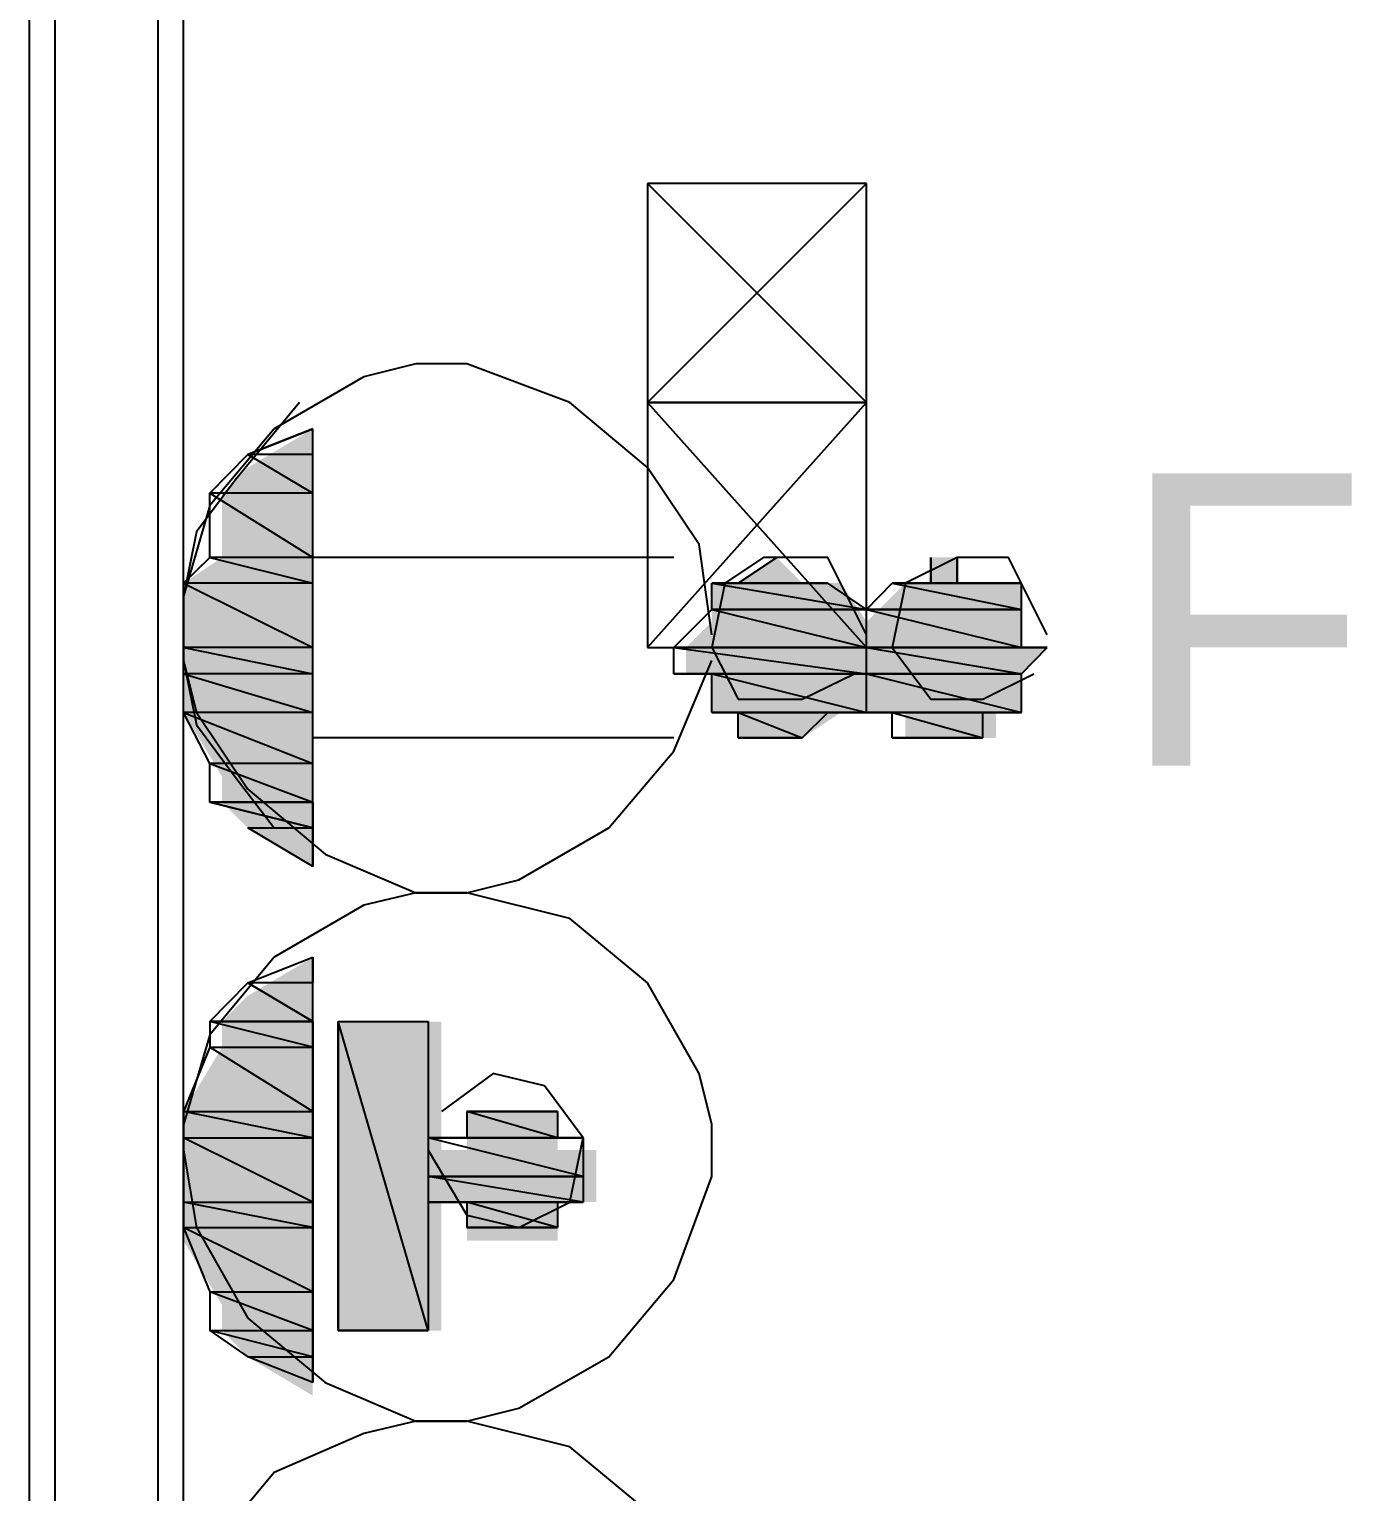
# Model space of a CAD drawing. Header units: millimetres. Extents: x 5 to 415, y 48 to 251.
# Drawn here: x 108.409 to 110.219, y 94.606 to 96.608 of the extents above; entities that cross this region are included whole.
import ezdxf

# ---------------------------------------------------------------- set-up
doc = ezdxf.new("R2010")
doc.units = ezdxf.units.MM
for name, color, linetype in [('H', 7, 'Continuous'), ('P', 7, 'Continuous'), ('T', 7, 'Continuous')]:
    doc.layers.add(name, color=color, linetype=linetype)

msp = doc.modelspace()

# ---------------------------------------------------------------- hatches: boundary and pattern name
at = {"layer": 'H', "linetype": 'Continuous'}
for points in [[(108.708, 96.008), (108.797, 96.061), (108.797, 96.008), (108.708, 96.008)], [(108.673, 95.973), (108.708, 96.008), (108.797, 96.008), (108.797, 95.973), (108.673, 95.973)], [(108.673, 95.885), (108.673, 95.973), (108.797, 95.973), (108.797, 95.885), (108.673, 95.885)], [(108.62, 95.85), (108.673, 95.885), (108.797, 95.885), (108.797, 95.85), (108.62, 95.85)], [(109.379, 95.85), (109.432, 95.885), (109.467, 95.85), (109.379, 95.85)], [(109.643, 95.85), (109.643, 95.885), (109.679, 95.885), (109.679, 95.85), (109.643, 95.85)], [(108.62, 95.762), (108.62, 95.85), (108.797, 95.85), (108.797, 95.762), (108.62, 95.762)], [(109.343, 95.797), (109.343, 95.85), (109.52, 95.85), (109.555, 95.797), (109.343, 95.797)], [(109.555, 95.797), (109.608, 95.85), (109.767, 95.85), (109.767, 95.797), (109.555, 95.797)], [(109.308, 95.762), (109.343, 95.797), (109.555, 95.797), (109.555, 95.762), (109.308, 95.762)], [(109.555, 95.762), (109.555, 95.797), (109.767, 95.797), (109.767, 95.762), (109.555, 95.762)], [(108.62, 95.726), (108.62, 95.762), (108.797, 95.762), (108.797, 95.726), (108.62, 95.726)], [(109.308, 95.726), (109.308, 95.762), (109.555, 95.762), (109.555, 95.726), (109.308, 95.726)], [(109.555, 95.726), (109.555, 95.762), (109.802, 95.762), (109.767, 95.726), (109.555, 95.726)], [(108.62, 95.673), (108.62, 95.726), (108.797, 95.726), (108.797, 95.673), (108.62, 95.673)], [(109.343, 95.673), (109.343, 95.726), (109.555, 95.726), (109.555, 95.673), (109.343, 95.673)], [(109.555, 95.673), (109.555, 95.726), (109.767, 95.726), (109.767, 95.673), (109.555, 95.673)], [(108.673, 95.585), (108.62, 95.673), (108.797, 95.673), (108.797, 95.585), (108.673, 95.585)], [(109.379, 95.638), (109.379, 95.673), (109.52, 95.673), (109.467, 95.638), (109.379, 95.638)], [(109.608, 95.638), (109.608, 95.673), (109.732, 95.673), (109.732, 95.638), (109.608, 95.638)], [(108.673, 95.55), (108.673, 95.585), (108.797, 95.585), (108.797, 95.55), (108.673, 95.55)], [(108.797, 95.462), (108.708, 95.515), (108.673, 95.55), (108.797, 95.515), (108.797, 95.462)], [(108.797, 95.515), (108.673, 95.55), (108.797, 95.55), (108.797, 95.515)], [(108.797, 95.25), (108.708, 95.285), (108.797, 95.338), (108.797, 95.25)], [(108.673, 95.25), (108.708, 95.285), (108.797, 95.25), (108.673, 95.25)], [(108.673, 95.215), (108.673, 95.25), (108.797, 95.25), (108.797, 95.215), (108.673, 95.215)], [(108.832, 94.827), (108.832, 95.25), (108.973, 95.25), (108.973, 94.827), (108.832, 94.827)], [(108.62, 95.127), (108.673, 95.215), (108.797, 95.215), (108.797, 95.127), (108.62, 95.127)], [(108.62, 95.074), (108.62, 95.127), (108.797, 95.127), (108.797, 95.074), (108.62, 95.074)], [(109.008, 95.074), (109.008, 95.127), (109.132, 95.127), (109.132, 95.074), (109.008, 95.074)], [(108.62, 95.003), (108.62, 95.074), (108.797, 95.074), (108.797, 95.003), (108.62, 95.003)], [(108.973, 95.038), (108.973, 95.074), (109.185, 95.074), (109.185, 95.038), (108.973, 95.038)], [(108.973, 95.003), (108.973, 95.038), (109.185, 95.038), (109.185, 95.003), (108.973, 95.003)], [(108.62, 94.95), (108.62, 95.003), (108.797, 95.003), (108.797, 94.95), (108.62, 94.95)], [(109.008, 94.95), (109.008, 95.003), (109.132, 95.003), (109.132, 94.95), (109.008, 94.95)], [(108.673, 94.862), (108.62, 94.95), (108.797, 94.95), (108.797, 94.862), (108.673, 94.862)], [(108.673, 94.827), (108.673, 94.862), (108.797, 94.862), (108.797, 94.827), (108.673, 94.827)], [(108.708, 94.791), (108.673, 94.827), (108.797, 94.827), (108.797, 94.791), (108.708, 94.791)], [(108.797, 94.738), (108.708, 94.791), (108.797, 94.791), (108.797, 94.738)]]:
    msp.add_hatch(color=256, dxfattribs=at).paths.add_polyline_path(points)

# ---------------------------------------------------------------- linework, layer by layer
at = {"layer": 'P'}
for points in [[(108.409, 97.878), (108.409, 86.325)], [(108.444, 97.878), (108.444, 86.325)], [(108.585, 97.878), (108.585, 86.325)], [(108.62, 86.325), (108.62, 97.878)], [(109.555, 96.397), (109.255, 96.397)], [(109.255, 96.397), (109.255, 96.097)], [(109.255, 96.097), (109.555, 96.397)], [(109.255, 96.397), (109.555, 96.097)], [(109.555, 96.097), (109.555, 96.397)], [(108.938, 96.15), (108.867, 96.132)], [(108.938, 96.15), (108.867, 96.132)], [(109.008, 96.15), (108.938, 96.15)], [(109.008, 96.15), (108.938, 96.15)], [(109.149, 96.097), (109.008, 96.15)], [(109.149, 96.097), (109.008, 96.15)], [(108.867, 96.132), (108.744, 96.061)], [(108.867, 96.132), (108.744, 96.061)], [(108.779, 96.097), (108.691, 95.991)], [(109.255, 96.008), (109.149, 96.097)], [(109.255, 96.008), (109.149, 96.097)], [(109.555, 96.097), (109.255, 96.097)], [(109.255, 96.097), (109.255, 95.762)], [(109.255, 95.762), (109.555, 96.097)], [(109.255, 96.097), (109.555, 95.762)], [(109.255, 96.097), (109.555, 96.097)], [(109.555, 95.762), (109.555, 96.097)], [(108.744, 96.061), (108.656, 95.956)], [(108.744, 96.061), (108.656, 95.956)], [(108.797, 96.061), (108.708, 96.026)], [(108.708, 96.026), (108.797, 96.061)], [(108.797, 95.462), (108.797, 96.061)], [(108.656, 95.973), (108.708, 96.026)], [(108.797, 96.026), (108.708, 96.026)], [(108.708, 96.026), (108.797, 95.973)], [(108.708, 96.026), (108.797, 95.973)], [(108.797, 95.973), (108.797, 96.026)], [(109.326, 95.903), (109.255, 96.008)], [(109.326, 95.903), (109.255, 96.008)], [(108.691, 95.991), (108.638, 95.92)], [(108.797, 95.973), (108.656, 95.973)], [(108.797, 95.973), (108.656, 95.973)], [(108.656, 95.973), (108.797, 95.885)], [(108.656, 95.973), (108.797, 95.885)], [(108.656, 95.885), (108.656, 95.973)], [(108.797, 95.885), (108.797, 95.973)], [(108.656, 95.956), (108.62, 95.832)], [(108.656, 95.956), (108.62, 95.832)], [(108.638, 95.92), (108.62, 95.832)], [(109.343, 95.779), (109.326, 95.903)], [(109.343, 95.779), (109.326, 95.903)], [(108.62, 95.85), (108.656, 95.885)], [(108.797, 95.885), (108.656, 95.885)], [(108.797, 95.885), (108.656, 95.885)], [(108.656, 95.885), (108.797, 95.85)], [(108.656, 95.885), (108.797, 95.85)], [(109.291, 95.885), (108.797, 95.885)], [(108.797, 95.85), (108.797, 95.885)], [(109.414, 95.885), (109.361, 95.85)], [(109.432, 95.885), (109.379, 95.85)], [(109.379, 95.85), (109.432, 95.885)], [(109.502, 95.885), (109.414, 95.885)], [(109.555, 95.779), (109.502, 95.885)], [(109.679, 95.885), (109.608, 95.85)], [(109.643, 95.885), (109.643, 95.85)], [(109.643, 95.85), (109.643, 95.885)], [(109.749, 95.885), (109.679, 95.885)], [(109.679, 95.885), (109.679, 95.85)], [(109.679, 95.85), (109.679, 95.885)], [(109.802, 95.779), (109.749, 95.885)], [(108.797, 95.85), (108.62, 95.85)], [(108.797, 95.85), (108.62, 95.85)], [(108.62, 95.85), (108.797, 95.762)], [(108.62, 95.85), (108.797, 95.762)], [(108.62, 95.762), (108.62, 95.85)], [(108.797, 95.762), (108.797, 95.85)], [(109.361, 95.85), (109.343, 95.762)], [(109.502, 95.85), (109.343, 95.85)], [(109.343, 95.85), (109.379, 95.85)], [(109.502, 95.85), (109.343, 95.85)], [(109.343, 95.85), (109.555, 95.814)], [(109.343, 95.85), (109.555, 95.814)], [(109.343, 95.814), (109.343, 95.85)], [(109.467, 95.85), (109.379, 95.85)], [(109.379, 95.85), (109.467, 95.85)], [(109.379, 95.85), (109.467, 95.85)], [(109.467, 95.85), (109.379, 95.85)], [(109.502, 95.85), (109.379, 95.85)], [(109.379, 95.85), (109.502, 95.85)], [(109.502, 95.85), (109.379, 95.85)], [(109.379, 95.85), (109.467, 95.85)], [(109.502, 95.85), (109.379, 95.85)], [(109.379, 95.85), (109.502, 95.85)], [(109.379, 95.85), (109.502, 95.85)], [(109.467, 95.85), (109.467, 95.85)], [(109.467, 95.85), (109.467, 95.85)], [(109.467, 95.85), (109.467, 95.85)], [(109.467, 95.85), (109.467, 95.85)], [(109.467, 95.85), (109.502, 95.85)], [(109.502, 95.85), (109.502, 95.85)], [(109.555, 95.814), (109.502, 95.85)], [(109.555, 95.814), (109.59, 95.85)], [(109.608, 95.85), (109.59, 95.762)], [(109.714, 95.85), (109.59, 95.85)], [(109.59, 95.85), (109.643, 95.85)], [(109.714, 95.85), (109.59, 95.85)], [(109.59, 95.85), (109.714, 95.85)], [(109.59, 95.85), (109.714, 95.85)], [(109.714, 95.85), (109.59, 95.85)], [(109.767, 95.85), (109.59, 95.85)], [(109.59, 95.85), (109.767, 95.85)], [(109.767, 95.85), (109.59, 95.85)], [(109.59, 95.85), (109.714, 95.85)], [(109.767, 95.85), (109.59, 95.85)], [(109.59, 95.85), (109.767, 95.814)], [(109.59, 95.85), (109.767, 95.814)], [(109.643, 95.85), (109.714, 95.85)], [(109.679, 95.85), (109.714, 95.85)], [(109.714, 95.85), (109.679, 95.85)], [(109.714, 95.85), (109.714, 95.85)], [(109.714, 95.85), (109.714, 95.85)], [(109.714, 95.85), (109.767, 95.85)], [(109.767, 95.814), (109.767, 95.85)], [(108.62, 95.832), (108.62, 95.744)], [(108.62, 95.832), (108.62, 95.744)], [(108.62, 95.832), (108.62, 95.744)], [(109.291, 95.762), (109.343, 95.814)], [(109.555, 95.814), (109.343, 95.814)], [(109.555, 95.814), (109.343, 95.814)], [(109.343, 95.814), (109.555, 95.814)], [(109.343, 95.814), (109.555, 95.814)], [(109.555, 95.814), (109.343, 95.814)], [(109.555, 95.814), (109.343, 95.814)], [(109.343, 95.814), (109.555, 95.762)], [(109.343, 95.814), (109.555, 95.762)], [(109.555, 95.814), (109.555, 95.814)], [(109.555, 95.814), (109.555, 95.814)], [(109.555, 95.762), (109.555, 95.814)], [(109.767, 95.814), (109.555, 95.814)], [(109.767, 95.814), (109.555, 95.814)], [(109.555, 95.814), (109.767, 95.814)], [(109.555, 95.814), (109.767, 95.814)], [(109.767, 95.814), (109.555, 95.814)], [(109.767, 95.814), (109.555, 95.814)], [(109.555, 95.814), (109.767, 95.762)], [(109.555, 95.814), (109.767, 95.762)], [(109.555, 95.762), (109.555, 95.814)], [(109.767, 95.814), (109.767, 95.814)], [(109.767, 95.814), (109.767, 95.814)], [(109.767, 95.762), (109.767, 95.814)], [(108.797, 95.762), (108.62, 95.762)], [(108.797, 95.762), (108.62, 95.762)], [(108.62, 95.762), (108.797, 95.726)], [(108.62, 95.762), (108.797, 95.726)], [(108.62, 95.726), (108.62, 95.762)], [(108.797, 95.726), (108.797, 95.762)], [(109.255, 95.762), (109.555, 95.762)], [(109.555, 95.762), (109.291, 95.762)], [(109.555, 95.762), (109.291, 95.762)], [(109.291, 95.762), (109.555, 95.762)], [(109.291, 95.762), (109.555, 95.762)], [(109.555, 95.762), (109.291, 95.762)], [(109.555, 95.762), (109.291, 95.762)], [(109.291, 95.762), (109.555, 95.726)], [(109.291, 95.762), (109.555, 95.726)], [(109.291, 95.726), (109.291, 95.762)], [(109.343, 95.762), (109.379, 95.691)], [(109.555, 95.762), (109.555, 95.762)], [(109.555, 95.762), (109.555, 95.762)], [(109.555, 95.726), (109.555, 95.762)], [(109.767, 95.762), (109.555, 95.762)], [(109.802, 95.762), (109.555, 95.762)], [(109.555, 95.762), (109.802, 95.762)], [(109.802, 95.762), (109.555, 95.762)], [(109.555, 95.762), (109.767, 95.762)], [(109.802, 95.762), (109.555, 95.762)], [(109.555, 95.762), (109.767, 95.726)], [(109.555, 95.762), (109.767, 95.726)], [(109.555, 95.726), (109.555, 95.762)], [(109.59, 95.762), (109.643, 95.691)], [(109.767, 95.762), (109.802, 95.762)], [(109.767, 95.726), (109.802, 95.762)], [(108.62, 95.744), (108.638, 95.673)], [(108.62, 95.744), (108.638, 95.673)], [(108.62, 95.744), (108.638, 95.656)], [(108.797, 95.726), (108.62, 95.726)], [(108.797, 95.726), (108.62, 95.726)], [(108.62, 95.726), (108.797, 95.673)], [(108.62, 95.726), (108.797, 95.673)], [(108.62, 95.673), (108.62, 95.726)], [(108.797, 95.673), (108.797, 95.726)], [(109.291, 95.62), (109.343, 95.744)], [(109.291, 95.62), (109.343, 95.744)], [(109.555, 95.726), (109.291, 95.726)], [(109.555, 95.726), (109.291, 95.726)], [(109.291, 95.726), (109.343, 95.726)], [(109.291, 95.726), (109.555, 95.726)], [(109.555, 95.726), (109.291, 95.726)], [(109.343, 95.726), (109.555, 95.726)], [(109.555, 95.726), (109.343, 95.726)], [(109.343, 95.726), (109.555, 95.673)], [(109.343, 95.726), (109.555, 95.673)], [(109.343, 95.673), (109.343, 95.726)], [(109.467, 95.691), (109.538, 95.726)], [(109.555, 95.726), (109.555, 95.726)], [(109.555, 95.673), (109.555, 95.726)], [(109.767, 95.726), (109.555, 95.726)], [(109.767, 95.726), (109.555, 95.726)], [(109.555, 95.726), (109.767, 95.726)], [(109.555, 95.726), (109.767, 95.726)], [(109.767, 95.726), (109.555, 95.726)], [(109.767, 95.726), (109.555, 95.726)], [(109.555, 95.726), (109.767, 95.673)], [(109.555, 95.726), (109.767, 95.673)], [(109.555, 95.673), (109.555, 95.726)], [(109.714, 95.691), (109.784, 95.726)], [(109.767, 95.726), (109.767, 95.726)], [(109.767, 95.726), (109.767, 95.726)], [(109.767, 95.673), (109.767, 95.726)], [(109.379, 95.691), (109.467, 95.691)], [(109.643, 95.691), (109.714, 95.691)], [(108.797, 95.673), (108.62, 95.673)], [(108.797, 95.673), (108.62, 95.673)], [(108.62, 95.673), (108.797, 95.603)], [(108.62, 95.673), (108.797, 95.603)], [(108.656, 95.603), (108.62, 95.673)], [(108.638, 95.673), (108.708, 95.568)], [(108.638, 95.673), (108.708, 95.568)], [(108.797, 95.603), (108.797, 95.673)], [(109.555, 95.673), (109.343, 95.673)], [(109.502, 95.673), (109.343, 95.673)], [(109.343, 95.673), (109.502, 95.673)], [(109.502, 95.673), (109.343, 95.673)], [(109.343, 95.673), (109.555, 95.673)], [(109.502, 95.673), (109.343, 95.673)], [(109.343, 95.673), (109.502, 95.673)], [(109.343, 95.673), (109.502, 95.673)], [(109.379, 95.673), (109.343, 95.673)], [(109.502, 95.673), (109.379, 95.673)], [(109.502, 95.673), (109.379, 95.673)], [(109.379, 95.673), (109.467, 95.638)], [(109.379, 95.673), (109.467, 95.638)], [(109.379, 95.638), (109.379, 95.673)], [(109.467, 95.638), (109.502, 95.673)], [(109.555, 95.673), (109.502, 95.673)], [(109.502, 95.673), (109.502, 95.673)], [(109.767, 95.673), (109.555, 95.673)], [(109.767, 95.673), (109.555, 95.673)], [(109.555, 95.673), (109.59, 95.673)], [(109.555, 95.673), (109.767, 95.673)], [(109.767, 95.673), (109.555, 95.673)], [(109.59, 95.673), (109.767, 95.673)], [(109.714, 95.673), (109.59, 95.673)], [(109.59, 95.673), (109.714, 95.673)], [(109.714, 95.673), (109.59, 95.673)], [(109.59, 95.673), (109.767, 95.673)], [(109.714, 95.673), (109.59, 95.673)], [(109.59, 95.673), (109.714, 95.638)], [(109.59, 95.673), (109.714, 95.638)], [(109.59, 95.638), (109.59, 95.673)], [(109.767, 95.673), (109.714, 95.673)], [(109.714, 95.638), (109.714, 95.673)], [(109.767, 95.673), (109.767, 95.673)], [(108.638, 95.656), (108.691, 95.585)], [(109.291, 95.638), (108.797, 95.638)], [(109.467, 95.638), (109.379, 95.638)], [(109.467, 95.638), (109.379, 95.638)], [(109.379, 95.638), (109.467, 95.638)], [(109.379, 95.638), (109.467, 95.638)], [(109.467, 95.638), (109.379, 95.638)], [(109.432, 95.638), (109.379, 95.638)], [(109.379, 95.638), (109.432, 95.638)], [(109.432, 95.638), (109.467, 95.638)], [(109.467, 95.638), (109.432, 95.638)], [(109.467, 95.638), (109.467, 95.638)], [(109.467, 95.638), (109.467, 95.638)], [(109.714, 95.638), (109.59, 95.638)], [(109.714, 95.638), (109.59, 95.638)], [(109.59, 95.638), (109.679, 95.638)], [(109.59, 95.638), (109.679, 95.638)], [(109.643, 95.638), (109.59, 95.638)], [(109.679, 95.638), (109.643, 95.638)], [(109.643, 95.638), (109.679, 95.638)], [(109.679, 95.638), (109.643, 95.638)], [(109.679, 95.638), (109.714, 95.638)], [(109.679, 95.638), (109.679, 95.638)], [(109.679, 95.638), (109.679, 95.638)], [(109.202, 95.515), (109.291, 95.62)], [(109.202, 95.515), (109.291, 95.62)], [(108.797, 95.603), (108.656, 95.603)], [(108.797, 95.603), (108.656, 95.603)], [(108.656, 95.603), (108.797, 95.55)], [(108.656, 95.603), (108.797, 95.55)], [(108.656, 95.55), (108.656, 95.603)], [(108.797, 95.55), (108.797, 95.603)], [(108.691, 95.585), (108.744, 95.515)], [(108.708, 95.568), (108.814, 95.479)], [(108.708, 95.568), (108.814, 95.479)], [(108.797, 95.55), (108.656, 95.55)], [(108.656, 95.55), (108.797, 95.515)], [(108.797, 95.515), (108.656, 95.55)], [(108.656, 95.55), (108.797, 95.55)], [(108.797, 95.515), (108.656, 95.55)], [(108.797, 95.55), (108.797, 95.515)], [(108.708, 95.515), (108.797, 95.515)], [(108.797, 95.462), (108.708, 95.515)], [(108.797, 95.515), (108.797, 95.462)], [(109.079, 95.444), (109.202, 95.515)], [(109.079, 95.444), (109.202, 95.515)], [(108.814, 95.479), (108.938, 95.426)], [(108.814, 95.479), (108.938, 95.426)], [(108.938, 95.426), (108.867, 95.409)], [(108.938, 95.426), (109.008, 95.426)], [(108.938, 95.426), (109.008, 95.426)], [(109.008, 95.426), (108.938, 95.426)], [(109.008, 95.426), (109.079, 95.444)], [(109.008, 95.426), (109.079, 95.444)], [(109.149, 95.391), (109.008, 95.426)], [(108.867, 95.409), (108.744, 95.338)], [(109.255, 95.303), (109.149, 95.391)], [(108.744, 95.338), (108.656, 95.232)], [(108.708, 95.303), (108.797, 95.338)], [(108.797, 95.338), (108.797, 95.303)], [(108.797, 94.756), (108.797, 95.338)], [(108.656, 95.25), (108.708, 95.303)], [(108.797, 95.25), (108.708, 95.303)], [(108.708, 95.303), (108.797, 95.25)], [(108.797, 95.303), (108.708, 95.303)], [(108.708, 95.303), (108.797, 95.25)], [(109.326, 95.179), (109.255, 95.303)], [(108.797, 95.215), (108.656, 95.25)], [(108.656, 95.25), (108.656, 95.215)], [(108.797, 95.215), (108.656, 95.25)], [(108.656, 95.25), (108.797, 95.25)], [(108.797, 95.25), (108.656, 95.25)], [(108.797, 95.25), (108.797, 95.215)], [(108.955, 94.827), (108.832, 95.25)], [(108.832, 95.25), (108.832, 94.827)], [(108.955, 94.827), (108.832, 95.25)], [(108.832, 95.25), (108.955, 95.25)], [(108.832, 94.827), (108.832, 95.25)], [(108.832, 95.25), (108.955, 95.25)], [(108.955, 95.25), (108.955, 94.827)], [(108.955, 95.25), (108.955, 94.827)], [(108.656, 95.232), (108.62, 95.109)], [(108.656, 95.215), (108.62, 95.127)], [(108.797, 95.127), (108.656, 95.215)], [(108.797, 95.127), (108.656, 95.215)], [(108.656, 95.215), (108.797, 95.215)], [(108.656, 95.215), (108.797, 95.215)], [(108.797, 95.215), (108.797, 95.127)], [(109.044, 95.179), (108.973, 95.127)], [(109.114, 95.162), (109.044, 95.179)], [(109.343, 95.109), (109.326, 95.179)], [(109.167, 95.091), (109.114, 95.162)], [(108.797, 95.091), (108.62, 95.127)], [(108.62, 95.127), (108.62, 95.091)], [(108.797, 95.091), (108.62, 95.127)], [(108.62, 95.127), (108.797, 95.127)], [(108.62, 95.127), (108.797, 95.127)], [(108.797, 95.127), (108.797, 95.091)], [(109.132, 95.091), (109.008, 95.127)], [(109.008, 95.127), (109.008, 95.091)], [(109.132, 95.091), (109.008, 95.127)], [(109.008, 95.127), (109.132, 95.127)], [(109.008, 95.127), (109.132, 95.127)], [(109.132, 95.127), (109.008, 95.127)], [(109.008, 95.127), (109.008, 95.127)], [(109.132, 95.127), (109.008, 95.127)], [(109.008, 95.127), (109.008, 95.127)], [(109.008, 95.127), (109.132, 95.127)], [(109.008, 95.127), (109.132, 95.127)], [(109.044, 95.127), (109.008, 95.127)], [(109.132, 95.127), (109.044, 95.127)], [(109.132, 95.127), (109.044, 95.127)], [(109.044, 95.127), (109.079, 95.127)], [(109.044, 95.127), (109.044, 95.127)], [(109.044, 95.127), (109.044, 95.127)], [(109.079, 95.127), (109.044, 95.127)], [(109.044, 95.127), (109.079, 95.127)], [(109.044, 95.127), (109.079, 95.127)], [(109.079, 95.127), (109.044, 95.127)], [(109.079, 95.127), (109.132, 95.127)], [(109.132, 95.127), (109.132, 95.091)], [(109.343, 95.038), (109.343, 95.109)], [(108.797, 95.003), (108.62, 95.091)], [(108.62, 95.091), (108.62, 95.003)], [(108.797, 95.003), (108.62, 95.091)], [(108.62, 95.091), (108.797, 95.091)], [(108.62, 95.091), (108.797, 95.091)], [(108.797, 95.091), (108.797, 95.003)], [(109.167, 95.038), (108.955, 95.091)], [(108.955, 95.091), (108.955, 95.038)], [(109.167, 95.038), (108.955, 95.091)], [(108.955, 95.091), (109.167, 95.091)], [(108.955, 95.091), (109.167, 95.091)], [(109.132, 95.091), (108.955, 95.091)], [(109.167, 95.091), (108.955, 95.091)], [(108.955, 95.091), (108.955, 95.091)], [(108.955, 95.091), (109.167, 95.091)], [(109.132, 95.091), (108.955, 95.091)], [(108.955, 95.091), (109.008, 95.091)], [(109.008, 95.091), (109.132, 95.091)], [(109.132, 95.091), (109.008, 95.091)], [(109.008, 95.091), (109.132, 95.091)], [(109.008, 95.091), (109.132, 95.091)], [(109.167, 95.091), (109.132, 95.091)], [(109.149, 95.003), (109.167, 95.091)], [(109.167, 95.091), (109.167, 95.038)], [(108.62, 95.074), (108.638, 94.968)], [(108.955, 95.074), (109.008, 94.985)], [(109.167, 95.003), (108.955, 95.038)], [(108.955, 95.038), (108.955, 95.003)], [(109.167, 95.003), (108.955, 95.038)], [(108.955, 95.038), (109.167, 95.038)], [(108.955, 95.038), (109.167, 95.038)], [(109.167, 95.038), (108.955, 95.038)], [(108.955, 95.038), (108.955, 95.038)], [(109.167, 95.038), (108.955, 95.038)], [(108.955, 95.038), (108.955, 95.038)], [(108.955, 95.038), (109.167, 95.038)], [(108.955, 95.038), (109.167, 95.038)], [(109.167, 95.038), (109.167, 95.003)], [(109.291, 94.897), (109.343, 95.038)], [(108.797, 94.968), (108.62, 95.003)], [(108.62, 95.003), (108.62, 94.968)], [(108.797, 94.968), (108.62, 95.003)], [(108.62, 95.003), (108.797, 95.003)], [(108.62, 95.003), (108.797, 95.003)], [(108.797, 95.003), (108.797, 94.968)], [(108.955, 95.003), (109.132, 95.003)], [(109.132, 95.003), (108.955, 95.003)], [(108.955, 95.003), (109.132, 95.003)], [(109.008, 95.003), (108.955, 95.003)], [(108.955, 95.003), (109.132, 95.003)], [(109.132, 95.003), (108.955, 95.003)], [(108.955, 95.003), (108.955, 95.003)], [(109.132, 95.003), (108.955, 95.003)], [(108.955, 95.003), (109.167, 95.003)], [(108.955, 95.003), (109.167, 95.003)], [(109.132, 94.968), (109.008, 95.003)], [(109.008, 95.003), (109.008, 94.968)], [(109.132, 94.968), (109.008, 95.003)], [(109.008, 95.003), (109.132, 95.003)], [(109.132, 95.003), (109.008, 95.003)], [(109.079, 94.968), (109.149, 95.003)], [(109.132, 95.003), (109.132, 94.968)], [(109.167, 95.003), (109.132, 95.003)], [(108.797, 94.88), (108.62, 94.968)], [(108.62, 94.968), (108.656, 94.88)], [(108.797, 94.88), (108.62, 94.968)], [(108.62, 94.968), (108.797, 94.968)], [(108.62, 94.968), (108.797, 94.968)], [(108.638, 94.968), (108.708, 94.844)], [(108.797, 94.968), (108.797, 94.88)], [(109.008, 94.985), (109.079, 94.968)], [(109.044, 94.968), (109.008, 94.968)], [(109.008, 94.968), (109.044, 94.968)], [(109.079, 94.968), (109.008, 94.968)], [(109.008, 94.968), (109.132, 94.968)], [(109.008, 94.968), (109.132, 94.968)], [(109.132, 94.968), (109.008, 94.968)], [(109.008, 94.968), (109.008, 94.968)], [(109.132, 94.968), (109.008, 94.968)], [(109.008, 94.968), (109.008, 94.968)], [(109.008, 94.968), (109.132, 94.968)], [(109.008, 94.968), (109.132, 94.968)], [(109.079, 94.968), (109.044, 94.968)], [(109.044, 94.968), (109.079, 94.968)], [(109.079, 94.968), (109.044, 94.968)], [(109.044, 94.968), (109.079, 94.968)], [(109.044, 94.968), (109.079, 94.968)], [(109.079, 94.968), (109.044, 94.968)], [(109.132, 94.968), (109.079, 94.968)], [(109.202, 94.791), (109.291, 94.897)], [(108.797, 94.827), (108.656, 94.88)], [(108.656, 94.88), (108.656, 94.827)], [(108.797, 94.827), (108.656, 94.88)], [(108.656, 94.88), (108.797, 94.88)], [(108.656, 94.88), (108.797, 94.88)], [(108.797, 94.88), (108.797, 94.827)], [(108.797, 94.791), (108.656, 94.827)], [(108.656, 94.827), (108.708, 94.791)], [(108.797, 94.791), (108.656, 94.827)], [(108.656, 94.827), (108.797, 94.827)], [(108.656, 94.827), (108.797, 94.827)], [(108.708, 94.844), (108.814, 94.756)], [(108.797, 94.827), (108.797, 94.791)], [(108.832, 94.827), (108.955, 94.827)], [(108.955, 94.827), (108.832, 94.827)], [(108.797, 94.756), (108.708, 94.791)], [(108.708, 94.791), (108.797, 94.791)], [(108.708, 94.791), (108.797, 94.791)], [(108.797, 94.791), (108.797, 94.756)], [(109.079, 94.721), (109.202, 94.791)], [(108.814, 94.756), (108.938, 94.703)], [(109.008, 94.703), (109.079, 94.721)], [(108.867, 94.686), (108.744, 94.633)], [(108.938, 94.703), (108.867, 94.686)], [(108.938, 94.703), (109.008, 94.703)], [(109.008, 94.703), (108.938, 94.703)], [(109.149, 94.668), (109.008, 94.703)], [(109.255, 94.58), (109.149, 94.668)], [(108.744, 94.633), (108.656, 94.527)]]:
    msp.add_lwpolyline(points, dxfattribs=at)

# ---------------------------------------------------------------- texts
at = {"layer": 'T', "insert": (109.9, 95.6), "char_height": 0.4, "attachment_point": 7}
msp.add_mtext('{\\fArial|b0|i0|c0|p18;F}', dxfattribs=at)

doc.saveas('drawing.dxf')
